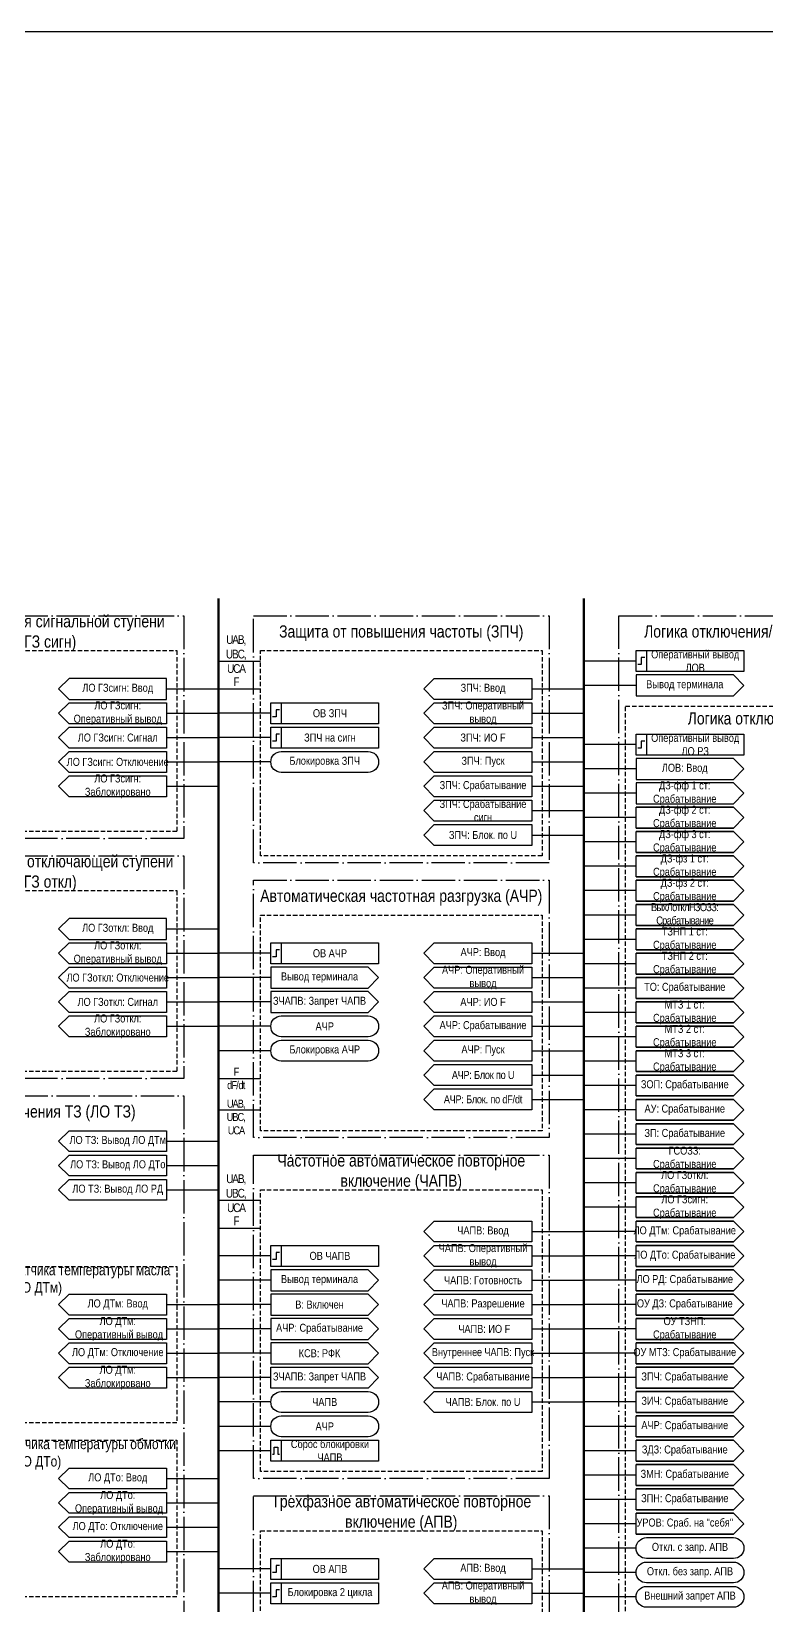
# Model space of a CAD drawing. Header units: millimetres. Extents: x -32357 to 1150, y -489 to 2440.
# Drawn here: x -28186.8 to -27975.5, y 492.5 to 945 of the extents above; entities that cross this region are included whole.
import ezdxf

# ---------------------------------------------------------------- set-up
doc = ezdxf.new("R2010")
doc.units = ezdxf.units.MM
doc.linetypes.add('ACAD_ISO04W100', pattern=[30, 24, -3, 0, -3])
doc.linetypes.add('штриховая2', pattern=[0.375, 0.25, -0.125])
doc.layers.add('TEXT', color=7, linetype='Continuous', lineweight=25)
doc.styles.add('2.5_Gost_RD', font='ARIALN.TTF', dxfattribs={"height": 2.5})
doc.styles.add('3.5_Gost_RD', font='ARIALN.TTF', dxfattribs={"height": 3.5})

msp = doc.modelspace()

# ---------------------------------------------------------------- linework, layer by layer
at = {"lineweight": 100, "ltscale": 100}
for p, q in [((-28133, 782), (-28133, -216)), ((-28028, 782), (-28028, -216))]:
    msp.add_line(p, q, dxfattribs=at)
at = {"ltscale": 100}
for p, q in [((-28133, 764), (-28121, 764)), ((-28013, 764), (-28028, 764)), ((-28148, 756), (-28133, 756)), ((-28133, 756), (-28121, 756)), ((-28043, 756), (-28028, 756)), ((-28013, 757), (-28028, 757)), ((-28148, 749), (-28133, 749)), ((-28118, 749), (-28133, 749)), ((-28043, 749), (-28028, 749)), ((-28148, 742), (-28133, 742)), ((-28118, 742), (-28133, 742)), ((-28043, 742), (-28028, 742)), ((-28013, 740), (-28028, 740)), ((-28148, 735), (-28133, 735)), ((-28118, 735), (-28133, 735)), ((-28043, 735), (-28028, 735)), ((-28013, 733), (-28028, 733)), ((-28148, 728), (-28133, 728)), ((-28043, 728), (-28028, 728)), ((-28013, 726), (-28028, 726)), ((-28043, 721), (-28028, 721)), ((-28013, 719), (-28028, 719)), ((-28043, 714), (-28028, 714)), ((-28013, 712), (-28028, 712)), ((-28013, 705), (-28028, 705)), ((-28013, 698), (-28028, 698)), ((-28013, 691), (-28028, 691)), ((-28148, 687), (-28133, 687)), ((-28013, 684), (-28028, 684)), ((-28148, 680), (-28133, 680)), ((-28118, 680), (-28133, 680)), ((-28043, 680), (-28028, 680)), ((-28013, 677), (-28028, 677)), ((-28148, 673), (-28133, 673)), ((-28118, 673), (-28133, 673)), ((-28043, 673), (-28028, 673)), ((-28013, 670), (-28028, 670)), ((-28148, 666), (-28133, 666)), ((-28118, 666), (-28133, 666)), ((-28043, 666), (-28028, 666)), ((-28013, 663), (-28028, 663)), ((-28148, 659), (-28133, 659)), ((-28118, 659), (-28133, 659)), ((-28043, 659), (-28028, 659)), ((-28118, 652), (-28133, 652)), ((-28043, 652), (-28028, 652)), ((-28013, 656), (-28028, 656)), ((-28013, 649), (-28028, 649)), ((-28133, 644), (-28121, 644)), ((-28043, 645), (-28028, 645)), ((-28013, 642), (-28028, 642)), ((-28133, 635), (-28121, 635)), ((-28043, 638), (-28028, 638)), ((-28013, 635), (-28028, 635)), ((-28148, 626), (-28133, 626)), ((-28013, 628), (-28028, 628)), ((-28013, 621), (-28028, 621)), ((-28148, 619), (-28133, 619)), ((-28148, 612), (-28133, 612)), ((-28013, 614), (-28028, 614)), ((-28133, 609), (-28121, 609)), ((-28013, 607), (-28028, 607)), ((-28133, 601), (-28121, 601)), ((-28043, 600), (-28028, 600)), ((-28013, 600), (-28028, 600)), ((-28118, 593), (-28133, 593)), ((-28043, 593), (-28028, 593)), ((-28013, 593), (-28028, 593)), ((-28118, 586), (-28133, 586)), ((-28043, 586), (-28028, 586)), ((-28013, 586), (-28028, 586)), ((-28148, 579), (-28133, 579)), ((-28118, 579), (-28133, 579)), ((-28043, 579), (-28028, 579)), ((-28013, 579), (-28028, 579)), ((-28148, 572), (-28133, 572)), ((-28118, 572), (-28133, 572)), ((-28043, 572), (-28028, 572)), ((-28013, 572), (-28028, 572)), ((-28148, 565), (-28133, 565)), ((-28118, 565), (-28133, 565)), ((-28043, 565), (-28028, 565)), ((-28013, 565), (-28028, 565)), ((-28148, 558), (-28133, 558)), ((-28118, 558), (-28133, 558)), ((-28043, 558), (-28028, 558)), ((-28013, 558), (-28028, 558)), ((-28118, 551), (-28133, 551)), ((-28043, 551), (-28028, 551)), ((-28013, 551), (-28028, 551)), ((-28118, 544), (-28133, 544)), ((-28013, 544), (-28028, 544)), ((-28118, 537), (-28133, 537)), ((-28013, 537), (-28028, 537)), ((-28013, 530), (-28028, 530)), ((-28148, 529), (-28133, 529)), ((-28148, 522), (-28133, 522)), ((-28013, 523), (-28028, 523)), ((-28013, 516), (-28028, 516)), ((-28148, 515), (-28133, 515)), ((-28148, 508), (-28133, 508)), ((-28013, 509), (-28028, 509)), ((-28118, 503), (-28133, 503)), ((-28043, 503), (-28028, 503)), ((-28013, 502), (-28028, 502)), ((-28118, 496), (-28133, 496)), ((-28043, 496), (-28028, 496)), ((-28013, 495), (-28028, 495))]:
    msp.add_line(p, q, dxfattribs=at)
for points in [[(-29040, 945), (-27556, 945), (-27556, -489), (-29040, -489)], [(-28013, 767), (-28010, 767), (-28010, 761), (-28013, 761)], [(-28013, 767), (-27982, 767), (-27982, 761), (-28013, 761)], [(-28176, 759), (-28179, 756), (-28176, 753), (-28148, 753), (-28148, 759)], [(-28043, 759), (-28043, 753), (-28071, 753), (-28074, 756), (-28071, 759)], [(-28176, 752), (-28148, 752), (-28148, 746), (-28176, 746), (-28179, 749)], [(-28118, 752), (-28115, 752), (-28115, 746), (-28118, 746)], [(-28118, 752), (-28087, 752), (-28087, 746), (-28118, 746)], [(-28118, 745), (-28115, 745), (-28115, 739), (-28118, 739)], [(-28118, 745), (-28087, 745), (-28087, 739), (-28118, 739)], [(-28071, 745), (-28043, 745), (-28043, 739), (-28071, 739), (-28074, 742)], [(-28013, 743), (-27982, 743), (-27982, 737), (-28013, 737)], [(-28013, 743), (-28010, 743), (-28010, 737), (-28013, 737)], [(-28071, 738), (-28043, 738), (-28043, 732), (-28071, 732), (-28074, 735)], [(-28071, 731), (-28043, 731), (-28043, 725), (-28071, 725), (-28074, 728)], [(-28071, 724), (-28043, 724), (-28043, 718), (-28071, 718), (-28074, 721)], [(-28071, 717), (-28043, 717), (-28043, 711), (-28071, 711), (-28074, 714)], [(-28176, 690), (-28179, 687), (-28176, 684), (-28148, 684), (-28148, 690)], [(-28176, 683), (-28148, 683), (-28148, 677), (-28176, 677), (-28179, 680)], [(-28118, 683), (-28115, 683), (-28115, 677), (-28118, 677)], [(-28118, 683), (-28087, 683), (-28087, 677), (-28118, 677)], [(-28074, 680), (-28071, 683), (-28043, 683), (-28043, 677), (-28071, 677)], [(-28071, 676), (-28043, 676), (-28043, 670), (-28071, 670), (-28074, 673)], [(-28071, 669), (-28043, 669), (-28043, 663), (-28071, 663), (-28074, 666)], [(-28071, 662), (-28043, 662), (-28043, 656), (-28071, 656), (-28074, 659)], [(-28071, 655), (-28043, 655), (-28043, 649), (-28071, 649), (-28074, 652)], [(-28071, 648), (-28043, 648), (-28043, 642), (-28071, 642), (-28074, 645)], [(-28043, 635), (-28071, 635), (-28074, 638), (-28071, 641), (-28043, 641)], [(-28148, 623), (-28176, 623), (-28179, 626), (-28176, 629), (-28148, 629)], [(-28148, 616), (-28176, 616), (-28179, 619), (-28176, 622), (-28148, 622)], [(-28148, 609), (-28176, 609), (-28179, 612), (-28176, 615), (-28148, 615)], [(-28043, 603), (-28043, 597), (-28071, 597), (-28074, 600), (-28071, 603)], [(-28118, 596), (-28115, 596), (-28115, 590), (-28118, 590)], [(-28118, 596), (-28087, 596), (-28087, 590), (-28118, 590)], [(-28043, 596), (-28043, 590), (-28071, 590), (-28074, 593), (-28071, 596)], [(-28071, 589), (-28043, 589), (-28043, 583), (-28071, 583), (-28074, 586)], [(-28071, 582), (-28043, 582), (-28043, 576), (-28071, 576), (-28074, 579)], [(-28071, 575), (-28043, 575), (-28043, 569), (-28071, 569), (-28074, 572)], [(-28071, 568), (-28043, 568), (-28043, 562), (-28071, 562), (-28074, 565)], [(-28071, 561), (-28043, 561), (-28043, 555), (-28071, 555), (-28074, 558)], [(-28071, 554), (-28043, 554), (-28043, 548), (-28071, 548), (-28074, 551)], [(-28118, 540), (-28087, 540), (-28087, 534), (-28118, 534)], [(-28118, 540), (-28115, 540), (-28115, 534), (-28118, 534)], [(-28118, 506), (-28115, 506), (-28115, 500), (-28118, 500)], [(-28118, 506), (-28087, 506), (-28087, 500), (-28118, 500)], [(-28043, 506), (-28043, 500), (-28071, 500), (-28074, 503), (-28071, 506)], [(-28118, 499), (-28115, 499), (-28115, 493), (-28118, 493)], [(-28118, 499), (-28087, 499), (-28087, 493), (-28118, 493)], [(-28043, 499), (-28043, 493), (-28071, 493), (-28074, 496), (-28071, 499)]]:
    msp.add_lwpolyline(points, close=True, dxfattribs=at)
at = {"color": 251, "linetype": 'ACAD_ISO04W100', "lineweight": 30, "ltscale": 0.4, "true_color": 0x58595b}
for points in [[(-28228, 777), (-28143, 777), (-28143, 713), (-28228, 713)], [(-28123, 777), (-28038, 777), (-28038, 706), (-28123, 706)], [(-28018, 777), (-27933, 777), (-27933, -140), (-28018, -140)], [(-28228, 708), (-28143, 708), (-28143, 644), (-28228, 644)], [(-28123, 701), (-28038, 701), (-28038, 627), (-28123, 627)], [(-28228, 639), (-28143, 639), (-28143, 450), (-28228, 450)], [(-28123, 622), (-28038, 622), (-28038, 529), (-28123, 529)], [(-28123, 524), (-28038, 524), (-28038, 369), (-28123, 369)]]:
    msp.add_lwpolyline(points, close=True, dxfattribs=at)
at = {"linetype": 'штриховая2', "ltscale": 5}
for points in [[(-28226, 767), (-28145, 767), (-28145, 715), (-28226, 715)], [(-28121, 767), (-28040, 767), (-28040, 708), (-28121, 708)], [(-28016, 751), (-27935, 751), (-27935, 489), (-28016, 489)], [(-28226, 698), (-28145, 698), (-28145, 646), (-28226, 646)], [(-28121, 691), (-28040, 691), (-28040, 629), (-28121, 629)], [(-28121, 612), (-28040, 612), (-28040, 531), (-28121, 531)], [(-28226, 590), (-28145, 590), (-28145, 545), (-28226, 545)], [(-28226, 540), (-28145, 540), (-28145, 495), (-28226, 495)], [(-28121, 514), (-28040, 514), (-28040, 371), (-28121, 371)]]:
    msp.add_lwpolyline(points, close=True, dxfattribs=at)
at = {"lineweight": 30, "ltscale": 100}
for points in [[(-28010.5, 765), (-28011.5, 765), (-28011.5, 763), (-28012.5, 763)], [(-28115.5, 750), (-28116.5, 750), (-28116.5, 748), (-28117.5, 748)], [(-28115.5, 743), (-28116.5, 743), (-28116.5, 741), (-28117.5, 741)], [(-28010.5, 741), (-28011.5, 741), (-28011.5, 739), (-28012.5, 739)], [(-28115.5, 681), (-28116.5, 681), (-28116.5, 679), (-28117.5, 679)], [(-28115.5, 594), (-28116.5, 594), (-28116.5, 592), (-28117.5, 592)], [(-28117.5, 536), (-28117, 536), (-28117, 538), (-28116, 538), (-28116, 536), (-28115.5, 536)], [(-28115.5, 504), (-28116.5, 504), (-28116.5, 502), (-28117.5, 502)], [(-28115.5, 497), (-28116.5, 497), (-28116.5, 495), (-28117.5, 495)]]:
    msp.add_lwpolyline(points, dxfattribs=at)
at = {"ltscale": 100}
for points in [[(-27982, 757), (-27985, 760), (-28013, 760), (-28013, 754), (-27985, 754), (-27982, 757)], [(-28074, 749), (-28074, 749), (-28071, 752), (-28043, 752), (-28043, 746), (-28071, 746), (-28074, 749)], [(-28179, 742), (-28176, 745), (-28148, 745), (-28148, 739), (-28176, 739), (-28179, 742)], [(-28179, 735), (-28176, 738), (-28148, 738), (-28148, 732), (-28176, 732), (-28179, 735)], [(-27982, 733), (-27985, 736), (-28013, 736), (-28013, 730), (-27985, 730), (-27982, 733)], [(-28179, 728), (-28176, 731), (-28148, 731), (-28148, 725), (-28176, 725), (-28179, 728)], [(-28179, 673), (-28176, 676), (-28148, 676), (-28148, 670), (-28176, 670), (-28179, 673)], [(-28087, 673), (-28090, 676), (-28118, 676), (-28118, 670), (-28090, 670), (-28087, 673)], [(-28179, 666), (-28176, 669), (-28148, 669), (-28148, 663), (-28176, 663), (-28179, 666)], [(-28087, 666), (-28090, 669), (-28118, 669), (-28118, 663), (-28090, 663), (-28087, 666)], [(-28179, 659), (-28176, 662), (-28148, 662), (-28148, 656), (-28176, 656), (-28179, 659)], [(-28087, 586), (-28090, 589), (-28118, 589), (-28118, 583), (-28090, 583), (-28087, 586)], [(-28179, 579), (-28176, 582), (-28148, 582), (-28148, 576), (-28176, 576), (-28179, 579)], [(-28087, 579), (-28090, 582), (-28118, 582), (-28118, 576), (-28090, 576), (-28087, 579)], [(-28179, 572), (-28176, 575), (-28148, 575), (-28148, 569), (-28176, 569), (-28179, 572)], [(-28179, 565), (-28176, 568), (-28148, 568), (-28148, 562), (-28176, 562), (-28179, 565)], [(-28179, 558), (-28176, 561), (-28148, 561), (-28148, 555), (-28176, 555), (-28179, 558)], [(-28179, 529), (-28176, 532), (-28148, 532), (-28148, 526), (-28176, 526), (-28179, 529)], [(-28179, 522), (-28176, 525), (-28148, 525), (-28148, 519), (-28176, 519), (-28179, 522)], [(-28179, 515), (-28176, 518), (-28148, 518), (-28148, 512), (-28176, 512), (-28179, 515)], [(-28179, 508), (-28176, 511), (-28148, 511), (-28148, 505), (-28176, 505), (-28179, 508)]]:
    msp.add_lwpolyline(points, dxfattribs=at)
for points in [[(-28115, 732, -1), (-28115, 738), (-28090, 738, -1), (-28090, 732)], [(-28115, 656, -1), (-28115, 662), (-28090, 662, -1), (-28090, 656)], [(-28115, 649, -1), (-28115, 655), (-28090, 655, -1), (-28090, 649)], [(-28115, 548, -1), (-28115, 554), (-28090, 554, -1), (-28090, 548)], [(-28115, 541, -1), (-28115, 547), (-28090, 547, -1), (-28090, 541)], [(-28010, 506, -1), (-28010, 512), (-27985, 512, -1), (-27985, 506)], [(-28010, 499, -1), (-28010, 505), (-27985, 505, -1), (-27985, 499)], [(-28010, 492, -1), (-28010, 498), (-27985, 498, -1), (-27985, 492)]]:
    msp.add_lwpolyline(points, format="xyb", close=True, dxfattribs=at)
at = {"layer": 'TEXT', "ltscale": 100}
for points in [[(-28013, 729), (-28013, 723), (-27985, 723), (-27982, 726), (-27985, 729)], [(-28118, 575), (-28118, 569), (-28090, 569), (-28087, 572), (-28090, 575)], [(-28118, 568), (-28118, 562), (-28090, 562), (-28087, 565), (-28090, 568)], [(-28090, 561), (-28087, 558), (-28090, 555), (-28118, 555), (-28118, 561)]]:
    msp.add_lwpolyline(points, close=True, dxfattribs=at)
for points in [[(-28013, 716), (-27985, 716), (-27982, 719), (-27985, 722), (-28013, 722), (-27985, 722), (-27982, 719), (-27985, 716), (-28013, 716), (-28013, 722)], [(-28013, 709), (-27985, 709), (-27982, 712), (-27985, 715), (-28013, 715), (-27985, 715), (-27982, 712), (-27985, 709), (-28013, 709), (-28013, 715)], [(-28013, 702), (-27985, 702), (-27982, 705), (-27985, 708), (-28013, 708), (-27985, 708), (-27982, 705), (-27985, 702), (-28013, 702), (-28013, 708)], [(-28013, 695), (-27985, 695), (-27982, 698), (-27985, 701), (-28013, 701), (-27985, 701), (-27982, 698), (-27985, 695), (-28013, 695), (-28013, 701)], [(-28013, 688), (-27985, 688), (-27982, 691), (-27985, 694), (-28013, 694), (-27985, 694), (-27982, 691), (-27985, 688), (-28013, 688), (-28013, 694)], [(-28013, 681), (-27985, 681), (-27982, 684), (-27985, 687), (-28013, 687), (-27985, 687), (-27982, 684), (-27985, 681), (-28013, 681), (-28013, 687)], [(-28013, 674), (-27985, 674), (-27982, 677), (-27985, 680), (-28013, 680), (-27985, 680), (-27982, 677), (-27985, 674), (-28013, 674), (-28013, 680)], [(-28013, 667), (-27985, 667), (-27982, 670), (-27985, 673), (-28013, 673), (-27985, 673), (-27982, 670), (-27985, 667), (-28013, 667), (-28013, 673)], [(-28013, 660), (-27985, 660), (-27982, 663), (-27985, 666), (-28013, 666), (-27985, 666), (-27982, 663), (-27985, 660), (-28013, 660), (-28013, 666)], [(-28013, 653), (-27985, 653), (-27982, 656), (-27985, 659), (-28013, 659), (-27985, 659), (-27982, 656), (-27985, 653), (-28013, 653), (-28013, 659)], [(-28013, 646), (-27985, 646), (-27982, 649), (-27985, 652), (-28013, 652), (-27985, 652), (-27982, 649), (-27985, 646), (-28013, 646), (-28013, 652)], [(-28013, 639), (-27985, 639), (-27982, 642), (-27985, 645), (-28013, 645), (-27985, 645), (-27982, 642), (-27985, 639), (-28013, 639), (-28013, 645)], [(-28013, 632), (-27985, 632), (-27982, 635), (-27985, 638), (-28013, 638), (-27985, 638), (-27982, 635), (-27985, 632), (-28013, 632), (-28013, 638)], [(-28013, 625), (-27985, 625), (-27982, 628), (-27985, 631), (-28013, 631), (-27985, 631), (-27982, 628), (-27985, 625), (-28013, 625), (-28013, 631)], [(-28013, 618), (-27985, 618), (-27982, 621), (-27985, 624), (-28013, 624), (-27985, 624), (-27982, 621), (-27985, 618), (-28013, 618), (-28013, 624)], [(-28013, 611), (-27985, 611), (-27982, 614), (-27985, 617), (-28013, 617), (-27985, 617), (-27982, 614), (-27985, 611), (-28013, 611), (-28013, 617)], [(-28013, 604), (-27985, 604), (-27982, 607), (-27985, 610), (-28013, 610), (-27985, 610), (-27982, 607), (-27985, 604), (-28013, 604), (-28013, 610)], [(-28013, 597), (-27985, 597), (-27982, 600), (-27985, 603), (-28013, 603), (-27985, 603), (-27982, 600), (-27985, 597), (-28013, 597), (-28013, 603)], [(-28013, 590), (-27985, 590), (-27982, 593), (-27985, 596), (-28013, 596), (-27985, 596), (-27982, 593), (-27985, 590), (-28013, 590), (-28013, 596)], [(-28013, 583), (-27985, 583), (-27982, 586), (-27985, 589), (-28013, 589), (-27985, 589), (-27982, 586), (-27985, 583), (-28013, 583), (-28013, 589)], [(-28013, 576), (-27985, 576), (-27982, 579), (-27985, 582), (-28013, 582), (-27985, 582), (-27982, 579), (-27985, 576), (-28013, 576), (-28013, 582)], [(-28013, 569), (-27985, 569), (-27982, 572), (-27985, 575), (-28013, 575), (-27985, 575), (-27982, 572), (-27985, 569), (-28013, 569), (-28013, 575)], [(-28013, 562), (-27985, 562), (-27982, 565), (-27985, 568), (-28013, 568), (-27985, 568), (-27982, 565), (-27985, 562), (-28013, 562), (-28013, 568)], [(-28013, 555), (-27985, 555), (-27982, 558), (-27985, 561), (-28013, 561), (-27985, 561), (-27982, 558), (-27985, 555), (-28013, 555), (-28013, 561)], [(-28013, 548), (-27985, 548), (-27982, 551), (-27985, 554), (-28013, 554), (-27985, 554), (-27982, 551), (-27985, 548), (-28013, 548), (-28013, 554)], [(-28013, 541), (-27985, 541), (-27982, 544), (-27985, 547), (-28013, 547), (-27985, 547), (-27982, 544), (-27985, 541), (-28013, 541), (-28013, 547)], [(-28013, 534), (-27985, 534), (-27982, 537), (-27985, 540), (-28013, 540), (-27985, 540), (-27982, 537), (-27985, 534), (-28013, 534), (-28013, 540)], [(-28013, 527), (-27985, 527), (-27982, 530), (-27985, 533), (-28013, 533), (-27985, 533), (-27982, 530), (-27985, 527), (-28013, 527), (-28013, 533)], [(-28013, 520), (-27985, 520), (-27982, 523), (-27985, 526), (-28013, 526), (-27985, 526), (-27982, 523), (-27985, 520), (-28013, 520), (-28013, 526)], [(-28013, 513), (-27985, 513), (-27982, 516), (-27985, 519), (-28013, 519), (-27985, 519), (-27982, 516), (-27985, 513), (-28013, 513), (-28013, 519)]]:
    msp.add_lwpolyline(points, dxfattribs=at)

# ---------------------------------------------------------------- texts
at = {"color": 30, "ltscale": 100, "attachment_point": 5, "style": '3.5_Gost_RD'}
for s, insert, char_height, width in [('Логика отключения сигнальной ступени \\P(ЛО ГЗ сигн) ', (-28185.5, 772), 3.5, 85), ('Защита от повышения частоты (ЗПЧ)', (-28080.5, 772), 3.5, 85), ('Логика отключения/ включения (ЛОВ)', (-27975.5, 772), 3.5, 85), ('Логика отключения (ЛО)', (-27975.5, 747), 3.5, 81), ('Логика отключения отключающей ступени \\P(ЛО ГЗ откл) ', (-28185.5, 703), 3.5, 85), ('Автоматическая частотная разгрузка (АЧР)', (-28080.5, 696), 3.5, 85), ('{\\C30;\\c1938679;Логика отключения ТЗ (ЛО ТЗ)}', (-28185.5, 634), 3.5, 85), ('Частотное автоматическое повторное включение (ЧАПВ)', (-28080.5, 617), 3.5, 85), ('Логика отключения датчика температуры масла (ЛО ДТм)', (-28185.5, 586), 3, 81), ('Логика отключения датчика температуры обмотки (ЛО ДТо)', (-28185.5, 536), 3, 81), ('{\\C30;\\c1938679;Трехфазное автоматическое повторное включение (АПВ)}', (-28080.5, 519), 3.5, 85)]:
    msp.add_mtext(s, dxfattribs=dict(at, insert=insert, char_height=char_height, width=width))
at = {"ltscale": 100, "attachment_point": 5, "style": '2.5_Gost_RD'}
for s, insert, char_height, width in [('{\\T0.8;UAB, UBC, UCA}', (-28128, 766), 2.5, 10), ('ЛО ГЗсигн: Ввод', (-28162, 756), 2.3, 28), ('{\\T0.8;F\\P }', (-28128, 756), 2.5, 10), ('ЗПЧ: Ввод', (-28057, 756), 2.3, 28), ('ЛО ГЗсигн:\\PОперативный вывод', (-28162, 749), 2.3, 30.44), ('ЗПЧ: Оперативный вывод', (-28057, 749), 2.3, 28), ('ЛО ГЗсигн: Сигнал', (-28162, 742), 2.3, 28), ('ЛО ГЗсигн: Отключение', (-28162, 735), 2.3, 28), ('ЛО ГЗсигн:\\PЗаблокировано', (-28162, 728), 2.3, 28), ('ЛО ГЗоткл: Ввод', (-28162, 687), 2.3, 28), ('ЛО ГЗоткл:\\PОперативный вывод', (-28162, 680), 2.3, 30.44), ('АЧР: Ввод', (-28057, 680), 2.3, 28), ('АЧР: Оперативный вывод', (-28057, 673), 2.3, 28), ('ЛО ГЗоткл: Отключение', (-28162, 673), 2.3, 28), ('ЛО ГЗоткл: Сигнал', (-28162, 666), 2.3, 28), ('ЛО ГЗоткл:\\PЗаблокировано', (-28162, 659), 2.3, 28), ('АЧР', (-28102.5, 659), 2.3, 31), ('{\\T0.8;F ^JdF/dt}', (-28128, 644), 2.3, 10), ('{\\T0.8;UAB, UBC, UCA^J }', (-28128, 631), 2.3, 10), ('{\\T0.8;UAB, UBC, UCA}', (-28128, 611), 2.5, 10), ('{\\T0.8;F\\P }', (-28128, 601), 2.5, 10), ('ЧАПВ: Ввод', (-28057, 600), 2.3, 28), ('ЧАПВ: Оперативный вывод', (-28057, 593), 2.3, 28), ('ЧАПВ: Готовность', (-28057, 586), 2.3, 28), ('ЛО ДТм: Ввод', (-28162, 579), 2.3, 28), ('ЛО ДТм:  \\P Оперативный вывод', (-28162, 572), 2.3, 28), ('ЛО ДТм: Отключение', (-28162, 565), 2.3, 28), ('ЛО ДТм: Заблокировано', (-28162, 558), 2.3, 28), ('ЧАПВ', (-28102.5, 551), 2.3, 31), ('АЧР', (-28102.5, 544), 2.3, 31), ('ЛО ДТо: Ввод', (-28162, 529), 2.3, 28), ('ЛО ДТо:  \\P Оперативный вывод', (-28162, 522), 2.3, 28), ('ЛО ДТо: Отключение', (-28162, 515), 2.3, 28), ('ЛО ДТо: Заблокировано', (-28162, 508), 2.3, 28), ('Откл. с запр. АПВ', (-27997.5, 509), 2.3, 31), ('АПВ: Ввод', (-28057, 503), 2.3, 28), ('Откл. без запр. АПВ', (-27997.5, 502), 2.3, 31), ('АПВ: Оперативный вывод', (-28057, 496), 2.3, 28), ('Внешний запрет АПВ', (-27997.5, 495), 2.3, 31)]:
    msp.add_mtext(s, dxfattribs=dict(at, insert=insert, char_height=char_height, width=width))
at = {"color": 0, "ltscale": 100, "char_height": 2.3, "attachment_point": 5, "style": '2.5_Gost_RD'}
for s, insert, width in [('{\\C256;ЗПЧ на сигн}', (-28101, 742), 28), ('{\\C256;ЗПЧ: ИО \\C7;F}', (-28057, 742), 28), ('{\\C256;Блокировка ЗПЧ}', (-28102.5, 735), 31), ('{\\C256;ЗПЧ: Пуск}', (-28057, 735), 28), ('{\\C256;ЗПЧ: Срабатывание}', (-28057, 728), 28), ('{\\C256;ЗПЧ: Срабатывание сигн}', (-28057, 721), 28), ('{\\C256;ЗПЧ: Блок. по U}', (-28057, 714), 28), ('{\\C256;АЧР: ИО F}', (-28057, 666), 28), ('{\\C256;АЧР: Срабатывание}', (-28057, 659), 28), ('{\\C256;Блокировка АЧР}', (-28102.5, 652), 31), ('{\\C256;АЧР: Пуск}', (-28057, 652), 28), ('{\\T0.95;\\C256;АЧР: Блок по U}', (-28057, 645), 28), ('{\\T0.95;\\C256;АЧР: Блок. по dF/dt}', (-28057, 638), 28), ('{\\C256;ЧАПВ: Разрешение}', (-28057, 579), 28), ('{\\C256; ЧАПВ: ИО F}', (-28057, 572), 28), ('{\\C256;Внутренн\\T0.95;ее\\T1; ЧАПВ: Пуск}', (-28057, 565), 28), ('{\\C256;ЧАПВ: Срабатывание}', (-28057, 558), 28), ('{\\C256;ЧАПВ: Блок. по U}', (-28057, 551), 28)]:
    msp.add_mtext(s, dxfattribs=dict(at, insert=insert, width=width))
at = {"layer": 'TEXT', "color": 0, "ltscale": 100, "char_height": 2.3, "width": 28, "attachment_point": 5, "style": '2.5_Gost_RD'}
for s, insert in [('{\\C256;Оперативный вывод ЛОВ}', (-27996, 764)), ('{\\C256;Вывод терминала}', (-27999, 757)), ('{\\C256;ОВ ЗПЧ}', (-28101, 749)), ('{\\C256;Оперативный вывод ЛО РЗ}', (-27996, 740)), ('{\\C256;ДЗ-фф 2 ст: Срабатывание}', (-27999, 719)), ('{\\C256;ДЗ-фф 3 ст: Срабатывание}', (-27999, 712)), ('{\\C256;ДЗ-фз 1 ст: Срабатывание}', (-27999, 705)), ('{\\C256;ДЗ-фз 2 ст: Срабатывание}', (-27999, 698)), ('{\\T0.9;\\C256;ВыхЛотклНЗОЗЗ\\A1;: Срабатывание}', (-27999, 691)), ('\\A1;{\\C256;ТЗНП 1 ст: \\A0;Срабатывание}', (-27999, 684)), ('{\\C256;ОВ АЧР}', (-28101, 680)), ('\\A1;{\\C256;ТЗНП 2 ст: \\A0;Срабатывание}', (-27999, 677)), ('{\\C256;Вывод терминала}', (-28104, 673)), ('{\\C256;ТО: Срабатывание}', (-27999, 670)), ('{\\C256;ЗЧАПВ: Запрет ЧАПВ}', (-28104, 666)), ('\\A1;{\\C256;МТЗ 1 ст: Срабатывание}', (-27999, 663)), ('\\A1;{\\C256;МТЗ 2 ст: Срабатывание}', (-27999, 656)), ('\\A1;{\\C256;МТЗ 3 ст: Срабатывание}', (-27999, 649)), ('{\\C256;ЗОП: Срабатывание}', (-27999, 642)), ('{\\C256;АУ: Срабатывание}', (-27999, 635)), ('{\\C256;ЗП: Срабатывание}', (-27999, 628)), ('{\\C256;ГСОЗЗ: \\PСрабатывание}', (-27999, 621)), ('{\\C256;ЛО ГЗоткл:\\PСрабатывание}', (-27999, 614)), ('{\\C256;ЛО ГЗсигн:\\PСрабатывание}', (-27999, 607)), ('{\\C256;ЛО ДТм: Срабатывание}', (-27999, 600)), ('{\\C256;ОВ ЧАПВ}', (-28101, 593)), ('{\\C256;ЛО ДТо: Срабатывание}', (-27999, 593)), ('{\\C256;Вывод терминала}', (-28104, 586)), ('{\\C256;ЛО РД: Срабатывание}', (-27999, 586)), ('{\\C256;В: Включен}', (-28104, 579)), ('{\\C256;ОУ ДЗ: Срабатывание }', (-27999, 579)), ('{\\C256;ОУ ТЗНП: Срабатывание }', (-27999, 572)), ('{\\C256;АЧР: Срабатывание}', (-28104, 572)), ('{\\C256;КСВ: РФК}', (-28104, 565)), ('{\\C256;ОУ МТЗ: Срабатывание }', (-27999, 565)), ('\\pt16.1;{\\C256;ЗЧАПВ: Запрет ЧАПВ}', (-28104, 558)), ('{\\C256;ЗПЧ: Срабатывание }', (-27999, 558)), ('{\\C256;ЗИЧ: Срабатывание }', (-27999, 551)), ('{\\C256;АЧР: Срабатывание}', (-27999, 544)), ('{\\C256;Сброс блокировки ЧАПВ}', (-28101, 537)), ('{\\C256;ЗДЗ: Срабатывание }', (-27999, 537)), ('{\\C256;ЗМН: Срабатывание}', (-27999, 530)), ('{\\C256;ЗПН: Срабатывание}', (-27999, 523)), ('{\\C256;УРОВ: Сраб. на "себя"}', (-27999, 516)), ('{\\C256;ОВ АПВ}', (-28101, 503)), ('{\\C256;Блокировка 2 цикла}', (-28101, 496))]:
    msp.add_mtext(s, dxfattribs=dict(at, insert=insert))
at = {"layer": 'TEXT', "ltscale": 100, "char_height": 2.3, "width": 28, "attachment_point": 5, "style": '2.5_Gost_RD'}
for s, insert in [('ЛОВ: Ввод', (-27999, 733)), ('ДЗ-фф 1 ст: Срабатывание', (-27999, 726)), ('ЛО ТЗ: Вывод ЛО ДТм', (-28162, 626)), ('ЛО ТЗ: Вывод ЛО ДТо', (-28162, 619)), ('ЛО ТЗ: Вывод ЛО РД', (-28162, 612))]:
    msp.add_mtext(s, dxfattribs=dict(at, insert=insert))

doc.saveas('drawing.dxf')
